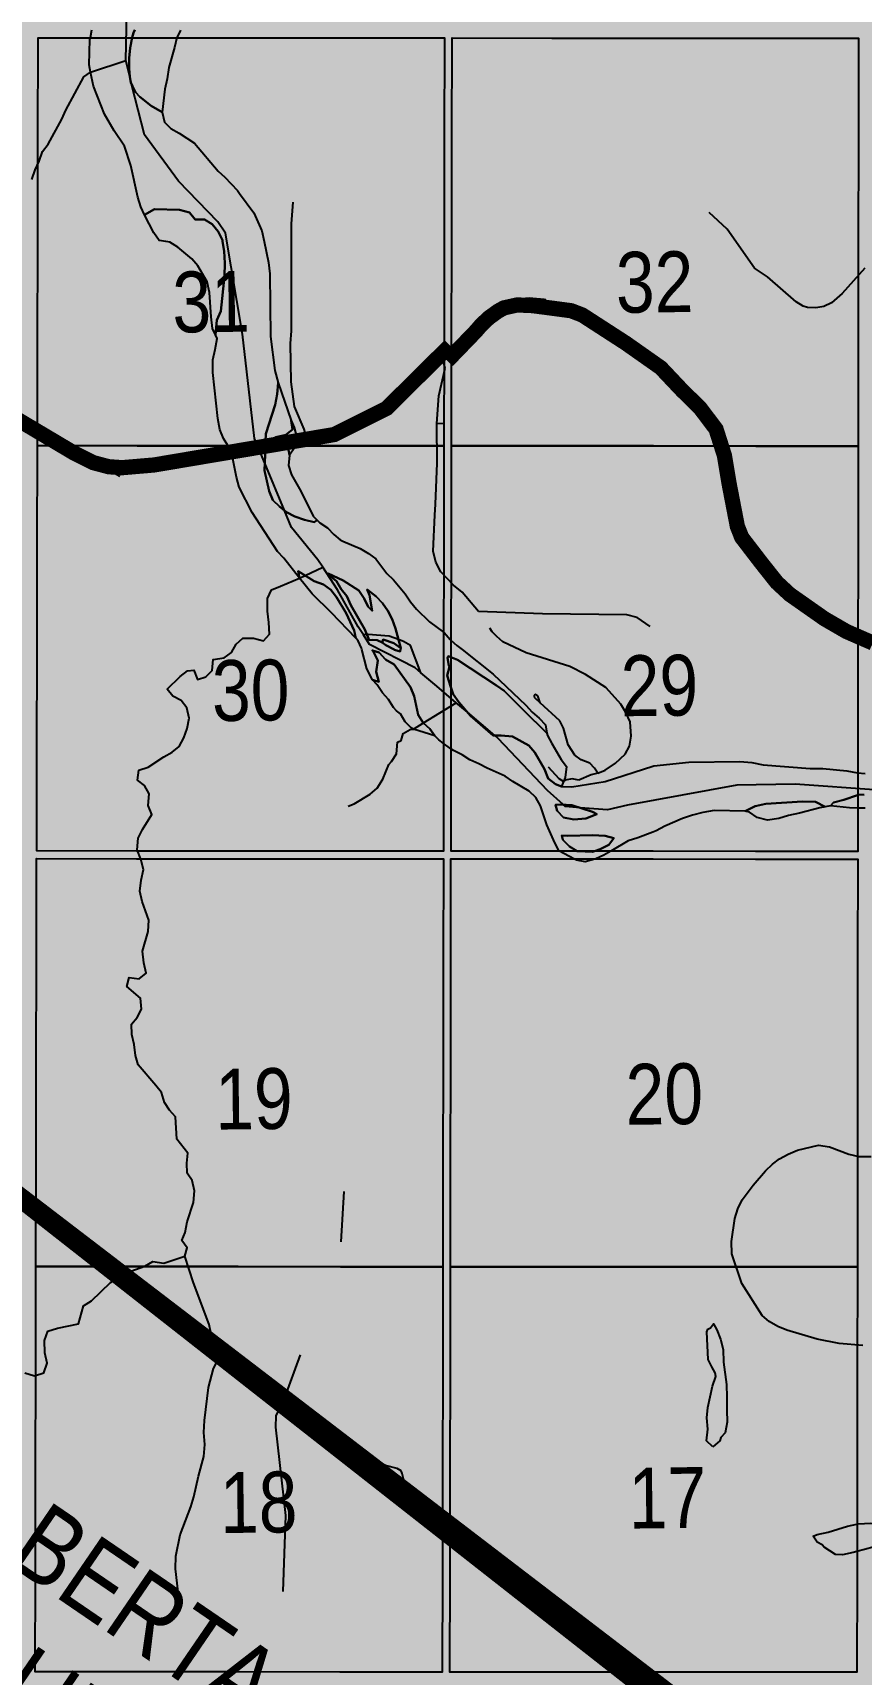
# Model space of a CAD drawing. Extents: x 405326 to 424052, y 6044755 to 6062236.
# Drawn here: x 416606.8 to 416715.4, y 6050906.1 to 6051121.4 of the extents above; entities that cross this region are included whole.
import ezdxf

# ---------------------------------------------------------------- set-up
doc = ezdxf.new("R2010")
doc.units = 0
doc.header["$LTSCALE"] = 5
doc.linetypes.add('DASHED2', pattern=[9.525, 6.35, -3.175])
for name, color, linetype in [('39', 28, 'Continuous'), ('P-PROPOSED', 10, 'Continuous'), ('Quarters', 8, 'Continuous'), ('RoadSeg', 57, 'DASHED2'), ('T-WATER', 160, 'Continuous')]:
    doc.layers.add(name, color=color, linetype=linetype)
doc.layers.add('ROUTE-MAP-BACKGROUND-H', color=7, linetype='Continuous', true_color=0xf0ebff)
doc.styles.add('120', font='ARIALN.TTF', dxfattribs={"height": 13})
doc.styles.get("Standard").update_dxf_attribs({"font": 'ARIALN.TTF'})
doc.linetypes.add('TRACKS', pattern='A,3.81,[130,ltypeshp1.shx,S=6.35,R=0,X=0,Y=0],3.81', length=7.62)

msp = doc.modelspace()

# ---------------------------------------------------------------- hatches: boundary and pattern name
at = {"layer": 'ROUTE-MAP-BACKGROUND-H'}
h = msp.add_hatch(color=256, dxfattribs=at)
h.dxf.hatch_style = 1
h.paths.add_polyline_path([(417500.313, 6050470.993), (417499.828, 6050583.719), (417489.556, 6051448.866), (416064.545, 6051448.577), (416073.609, 6050477.938), (416071.924, 6050150.968), (416104.424, 6050150.804), (416615.018, 6050150.686), (416614.752, 6050098.449), (417501.84, 6050099.469), (417600.187, 6050099.469), (417600.187, 6050157.259), (417501.84, 6050157.777)])

# ---------------------------------------------------------------- linework, layer by layer
at = {"flags": 128}
msp.add_lwpolyline([(417432.321, 6050275.117, 0, 4.992, 0), (416765.681, 6050844.163, 4.992, 0, 0), (416430.349, 6051104.067, 0, 0, 0)], format="xyseb", dxfattribs=at)
at = {"layer": 'P-PROPOSED', "color": 90, "const_width": 1.999, "flags": 128}
msp.add_lwpolyline([(416661.142, 6051078.384), (416661.636, 6051078.896), (416664.871, 6051082.248), (416665.604, 6051083.092), (416666.579, 6051084.016), (416667.786, 6051084.891), (416668.568, 6051085.327), (416670.307, 6051085.712), (416672.318, 6051085.626), (416677.379, 6051084.955), (416678.836, 6051084.399), (416681.185, 6051082.879), (416682.02, 6051082.338), (416684.557, 6051080.696), (416687.471, 6051078.645), (416689.14, 6051077.47), (416691.928, 6051074.517), (416694.269, 6051072.221), (416696.387, 6051069.421), (416697.227, 6051066.783), (416697.494, 6051065.948), (416698.095, 6051062.324), (416699.185, 6051056.672), (416699.533, 6051055.788), (416699.663, 6051055.458), (416699.755, 6051055.225), (416700.416, 6051054.363), (416700.665, 6051054.039), (416701.165, 6051053.387), (416701.734, 6051052.646), (416702.235, 6051051.992), (416704.351, 6051049.322), (416706.046, 6051047.745), (416710.596, 6051044.55), (416713.49, 6051042.873), (416715.108, 6051042.168), (416716.119, 6051041.727), (416716.946, 6051041.367)], dxfattribs=at)
at = {"layer": 'P-PROPOSED', "color": 90, "flags": 128}
msp.add_lwpolyline([(416661.499, 6051080.39, 1.996, 1.996, 0), (416653.186, 6051072.154, 1.996, 1.996, 0), (416646.339, 6051068.714, 1.996, 1.996, 0), (416622.667, 6051064.716, 1.996, 1.996, 0), (416618.483, 6051064.36, 1.996, 1.996, 0), (416616.717, 6051064.489, 1.996, 1.996, 0), (416614.742, 6051065.013, 1.996, 1.996, 0), (416612.119, 6051066.321, 1.996, 1.996, 0), (416596.55, 6051075.571, 1.996, 1.996, 0)], format="xyseb", dxfattribs=at)
at = {"layer": 'Quarters', "flags": 128}
for points in [[(416660.692, 6051067.224), (416647.277, 6051067.231), (416633.862, 6051067.238), (416620.447, 6051067.245), (416607.367, 6051067.252), (416607.389, 6051080.631), (416607.41, 6051094.009), (416607.432, 6051107.388), (416607.454, 6051120.766), (416620.53, 6051120.759), (416633.94, 6051120.752), (416647.35, 6051120.744), (416660.76, 6051120.737), (416660.743, 6051107.359), (416660.726, 6051093.98), (416660.709, 6051080.602)], [(416715.026, 6051067.192), (416701.609, 6051067.2), (416688.193, 6051067.208), (416674.777, 6051067.216), (416661.695, 6051067.223), (416661.712, 6051080.601), (416661.729, 6051093.98), (416661.746, 6051107.358), (416661.763, 6051120.737), (416674.84, 6051120.729), (416688.251, 6051120.721), (416701.663, 6051120.713), (416715.074, 6051120.706), (416715.062, 6051107.327), (416715.05, 6051093.949), (416715.038, 6051080.571)], [(416660.692, 6051067.224), (416660.675, 6051053.845), (416660.658, 6051040.467), (416660.64, 6051027.089), (416660.623, 6051014.045), (416647.204, 6051014.052), (416633.784, 6051014.06), (416620.364, 6051014.067), (416607.279, 6051014.073), (416607.3, 6051027.117), (416607.323, 6051040.495), (416607.345, 6051053.874), (416607.367, 6051067.252), (416620.447, 6051067.245), (416633.862, 6051067.238), (416647.277, 6051067.231)], [(416715.026, 6051067.192), (416715.013, 6051053.814), (416715.001, 6051040.436), (416714.988, 6051027.058), (416714.976, 6051014.015), (416701.555, 6051014.022), (416688.134, 6051014.03), (416674.713, 6051014.037), (416661.627, 6051014.045), (416661.644, 6051027.088), (416661.662, 6051040.466), (416661.679, 6051053.845), (416661.695, 6051067.223), (416674.777, 6051067.216), (416688.193, 6051067.208), (416701.609, 6051067.2)], [(416660.553, 6050959.53), (416647.128, 6050959.537), (416633.703, 6050959.544), (416620.278, 6050959.551), (416607.188, 6050959.558), (416607.21, 6050972.936), (416607.233, 6050986.314), (416607.255, 6050999.692), (416607.277, 6051013.07), (416620.363, 6051013.063), (416633.782, 6051013.056), (416647.202, 6051013.049), (416660.622, 6051013.042), (416660.605, 6050999.664), (416660.587, 6050986.286), (416660.57, 6050972.908)], [(416714.925, 6050959.5), (416701.499, 6050959.507), (416688.073, 6050959.514), (416674.647, 6050959.522), (416661.556, 6050959.529), (416661.573, 6050972.907), (416661.591, 6050986.285), (416661.608, 6050999.663), (416661.625, 6051013.041), (416674.712, 6051013.034), (416688.133, 6051013.027), (416701.554, 6051013.019), (416714.975, 6051013.011), (416714.963, 6050999.633), (416714.95, 6050986.255), (416714.938, 6050972.877)], [(416660.553, 6050959.53), (416660.535, 6050946.152), (416660.518, 6050932.773), (416660.501, 6050919.395), (416660.484, 6050906.352), (416647.055, 6050906.359), (416633.625, 6050906.366), (416620.196, 6050906.373), (416607.1, 6050906.379), (416607.122, 6050919.423), (416607.144, 6050932.801), (416607.166, 6050946.179), (416607.188, 6050959.558), (416620.278, 6050959.551), (416633.703, 6050959.544), (416647.128, 6050959.537)], [(416714.925, 6050959.5), (416714.913, 6050946.122), (416714.9, 6050932.744), (416714.888, 6050919.366), (416714.876, 6050906.322), (416701.445, 6050906.329), (416688.015, 6050906.337), (416674.584, 6050906.344), (416661.488, 6050906.351), (416661.504, 6050919.395), (416661.522, 6050932.773), (416661.539, 6050946.151), (416661.556, 6050959.529), (416674.647, 6050959.522), (416688.073, 6050959.514), (416701.499, 6050959.507)]]:
    msp.add_lwpolyline(points, close=True, dxfattribs=at)
at = {"layer": 'RoadSeg'}
for p, q in [((416660.815, 6051070.121), (416659.783, 6051070.166)), ((416637.955, 6051067.105), (416642.864, 6051067.808)), ((416632.219, 6051066.184), (416637.955, 6051067.105))]:
    msp.add_line(p, q, dxfattribs=at)
at = {"layer": 'RoadSeg', "flags": 128}
for points in [[(416642.864, 6051067.808), (416642.365, 6051069.395), (416641.103, 6051072.396), (416640.668, 6051075.614), (416640.561, 6051080.636), (416640.692, 6051082.302), (416640.692, 6051096.343), (416640.95, 6051099.842), (416641.405, 6051101.915), (416643.401, 6051108.179), (416644.008, 6051109.357)], [(416616.717, 6051064.489), (416614.742, 6051065.013), (416612.119, 6051066.321), (416602.116, 6051071.997), (416596.55, 6051075.571), (416594.303, 6051077.952), (416593.058, 6051080.188), (416592.296, 6051083.133), (416591.997, 6051086.221), (416591.755, 6051095.998), (416591.393, 6051098.952), (416590.373, 6051101.559), (416589.61, 6051103.006), (416589.029, 6051103.726), (416588.286, 6051104.242), (416587.415, 6051104.49), (416586.586, 6051104.372), (416584.982, 6051103.14), (416582.111, 6051100.484), (416580.962, 6051099.727), (416571.081, 6051095.025), (416567.647, 6051093.787), (416565.826, 6051093.382), (416564.563, 6051093.289), (416563.33, 6051093.396), (416562.728, 6051093.516), (416559.668, 6051095.048), (416558.192, 6051095.615), (416554.685, 6051096.239), (416552.788, 6051096.232), (416551.863, 6051095.946), (416550.32, 6051094.981)], [(416715.912, 6051090.528), (416712.922, 6051087.203), (416711.517, 6051085.975), (416710.529, 6051085.522), (416709.468, 6051085.333), (416708.403, 6051085.377), (416707.8, 6051085.563), (416706.923, 6051086.11), (416703.126, 6051089.39), (416701.438, 6051090.552), (416697.835, 6051095.665), (416695.493, 6051097.845)], [(416744.875, 6051036.745), (416739.526, 6051036.398), (416735.324, 6051036.807), (416730.877, 6051036.313), (416728.279, 6051036.424), (416726.275, 6051036.781), (416724.398, 6051037.439), (416720.427, 6051039.517), (416713.305, 6051042.726), (416710.102, 6051044.687), (416704.622, 6051048.929), (416702.234, 6051051.673), (416700.277, 6051054.526), (416699.544, 6051056.108), (416698.933, 6051058.224), (416697.63, 6051066.281), (416696.769, 6051069.224), (416694.907, 6051072.279), (416690.205, 6051077.435), (416686.756, 6051080.057), (416686.287, 6051080.213), (416679.229, 6051085.054), (416677.25, 6051085.81), (416673.843, 6051086.436), (416671.877, 6051086.594), (416669.884, 6051086.418), (416668.926, 6051086.098), (416668.005, 6051085.613), (416664.611, 6051082.48), (416660.606, 6051078.401)], [(416642.864, 6051067.808), (416646.339, 6051068.714), (416649.439, 6051070.011), (416651.347, 6051071.017), (416653.186, 6051072.154), (416656.134, 6051074.347), (416660.606, 6051078.401)], [(416659.783, 6051070.166), (416660.038, 6051073.798), (416660.86, 6051077.408), (416660.606, 6051078.401)], [(416665.234, 6051045.494), (416663.083, 6051048.043), (416661.953, 6051048.935), (416660.298, 6051050.703), (416659.618, 6051051.966), (416659.275, 6051053.419), (416659.508, 6051058.133), (416659.61, 6051059.582), (416659.828, 6051064.943), (416659.783, 6051070.166)], [(416616.717, 6051064.489), (416618.483, 6051064.36), (416622.667, 6051064.716), (416632.219, 6051066.184)], [(416618.175, 6051063.189), (416616.894, 6051063.96), (416616.717, 6051064.489)], [(416687.734, 6051043.545), (416686.046, 6051044.707), (416684.708, 6051045.044), (416673.625, 6051045.174), (416665.234, 6051045.494)], [(416680.891, 6051024.3), (416681.848, 6051024.687), (416683.193, 6051025.581), (416684.465, 6051026.773), (416685.042, 6051027.816), (416685.247, 6051029.118), (416685.143, 6051031.028), (416684.544, 6051032.223), (416683.909, 6051033.357), (416683.176, 6051034.164), (416681.949, 6051035.536), (416679.284, 6051037.242), (416677.199, 6051038.263), (416671.471, 6051040.07), (416668.413, 6051041.503), (416667.63, 6051042.197), (416667.009, 6051042.847), (416665.234, 6051045.494)], [(416680.891, 6051024.3), (416680.445, 6051024.956), (416679.833, 6051025.576), (416678.692, 6051026.017), (416677.88, 6051026.632), (416676.986, 6051028.01), (416676.373, 6051030.193), (416675.921, 6051031.148), (416673.341, 6051033.522)], [(416680.891, 6051024.3), (416679.998, 6051024.082), (416678.382, 6051023.382), (416677.514, 6051023.53), (416676.619, 6051023.377), (416676.39, 6051023.173), (416675.817, 6051023.527), (416674.42, 6051025.061)], [(416636.182, 6050869.428), (416636.805, 6050880.788), (416637.18, 6050883.491), (416637.181, 6050884.988), (416637.801, 6050891.789), (416638.725, 6050899.96), (416639.395, 6050910.688), (416639.947, 6050926.903), (416638.635, 6050938.488), (416638.704, 6050939.953), (416639.756, 6050942.105), (416641.987, 6050948.275), (416646.458, 6050958.585), (416646.864, 6050959.825), (416647.104, 6050961.061), (416647.592, 6050969.389)]]:
    msp.add_lwpolyline(points, dxfattribs=at)
msp.add_lwpolyline([(416673.341, 6051033.522), (416673.022, 6051034.447), (416672.719, 6051034.64), (416672.554, 6051034.537), (416672.527, 6051034.237)], close=True, dxfattribs=at)
at = {"layer": 'T-WATER'}
for p, q in [((416614.329, 6051116.259), (416618.967, 6051117.769)), ((416619.478, 6051115.736), (416618.967, 6051117.769)), ((416619.782, 6051114.524), (416619.478, 6051115.736)), ((416639.772, 6051058.757), (416637.186, 6051064.949)), ((416642.486, 6051050.22), (416644.794, 6051051.296)), ((416641.761, 6051049.882), (416642.486, 6051050.22)), ((416650.599, 6051042.455), (416650.127, 6051042.433)), ((416658.026, 6051030.867), (416662.323, 6051033.503)), ((416663.771, 6051032.27), (416662.323, 6051033.503)), ((416667.354, 6051029.22), (416663.771, 6051032.27)), ((416656.725, 6051030.069), (416658.026, 6051030.867))]:
    msp.add_line(p, q, dxfattribs=at)
at = {"layer": 'T-WATER', "flags": 128}
for points in [[(416618.967, 6051117.769), (416618.965, 6051117.776), (416619.108, 6051124.216), (416621.149, 6051126.918), (416630.228, 6051134.247), (416633.617, 6051139.357), (416633.878, 6051140.202), (416632.867, 6051141.72), (416626.007, 6051148.429), (416619.43, 6051154.399)], [(416715.821, 6051021.46), (416715.134, 6051021.463), (416714.948, 6051021.397), (416713.149, 6051020.766), (416711.813, 6051020.434), (416711.425, 6051019.991), (416710.724, 6051019.88), (416709.438, 6051020.539), (416707.743, 6051020.564), (416702.903, 6051020.279), (416701.518, 6051019.969), (416700.19, 6051019.308), (416696.128, 6051019.367), (416694.672, 6051019.118), (416693.3, 6051018.778), (416691.996, 6051018.354), (416689.653, 6051017.334), (416688.558, 6051016.698), (416688.107, 6051016.527), (416686.142, 6051015.781), (416684.859, 6051015.384), (416682.57, 6051014.057), (416681.652, 6051013.525), (416680.604, 6051013.054), (416680.477, 6051012.997), (416679.224, 6051012.649), (416678.072, 6051012.871), (416677.718, 6051013.056), (416675.844, 6051014.033), (416675.83, 6051014.06), (416675.265, 6051015.131), (416674.218, 6051017.499), (416673.344, 6051020.007), (416672.732, 6051021.092), (416671.878, 6051021.92), (416669.729, 6051023.178), (416668.724, 6051023.872), (416666.385, 6051024.927), (416665.285, 6051025.51), (416664.117, 6051026.011), (416663.082, 6051026.669), (416661.968, 6051027.236), (416661.609, 6051027.494), (416660.607, 6051028.217), (416660.014, 6051028.644), (416659.484, 6051029.175), (416658.855, 6051030.102), (416657.988, 6051030.901), (416657.312, 6051031.926), (416656.808, 6051034.38), (416656.314, 6051035.586), (416654.155, 6051038.555), (416653.031, 6051039.207), (416652.203, 6051040.105), (416651.349, 6051040.355), (416651.296, 6051040.37), (416651.33, 6051040.338), (416651.472, 6051040.2), (416652.013, 6051039.072), (416651.791, 6051037.588), (416652.172, 6051036.26), (416651.326, 6051036.513), (416650.596, 6051037.966), (416649.928, 6051040.496), (416649.884, 6051040.661), (416649.43, 6051041.655), (416649.158, 6051041.982), (416648.942, 6051042.981), (416647.884, 6051045.296), (416646.611, 6051047.375), (416645.872, 6051048.318), (416644.894, 6051049.03), (416643.672, 6051049.493), (416641.573, 6051050.78), (416641.761, 6051049.882), (416639.681, 6051052.477), (416638.868, 6051053.354), (416635.564, 6051058.471), (416633.82, 6051061.79), (416633.469, 6051063.127), (416632.928, 6051065.947), (416632.746, 6051066.38), (416632.435, 6051067.123), (416632.411, 6051067.162), (416632.351, 6051067.262), (416631.804, 6051068.171), (416631.297, 6051069.365), (416631.042, 6051070.814), (416630.371, 6051076.871), (416630.371, 6051078.506), (416630.709, 6051079.855), (416630.951, 6051081.299), (416630.724, 6051081.782), (416630.914, 6051083.727), (416631.446, 6051084.881), (416631.928, 6051089.508), (416631.957, 6051091.197), (416631.861, 6051092.777), (416631.669, 6051094.019), (416631.637, 6051094.221), (416631.067, 6051095.36), (416630.283, 6051096.29), (416629.274, 6051096.931), (416628.054, 6051096.934), (416627.31, 6051097.856), (416626.01, 6051098.205), (416622.732, 6051098.276), (416621.417, 6051097.538), (416620.963, 6051098.578), (416620.534, 6051099.861), (416619.624, 6051104.009), (416618.795, 6051106.547), (416617.426, 6051108.569), (416616.194, 6051110.724), (416614.717, 6051114.399), (416614.329, 6051116.259), (416614.18, 6051117.219), (416614.265, 6051120.521), (416614.322, 6051120.785), (416614.536, 6051121.789)], [(416626.146, 6051121.783), (416625.693, 6051120.854), (416625.676, 6051120.779), (416625.37, 6051119.472), (416624.605, 6051116.851), (416624.41, 6051115.36), (416624.069, 6051114.025), (416623.732, 6051111.003), (416623.732, 6051111.003), (416622.28, 6051111.834), (416620.82, 6051113.006), (416620.263, 6051113.615), (416620.063, 6051113.922), (416619.615, 6051114.882), (416619.482, 6051115.656), (416619.42, 6051116.741), (416619.43, 6051118.099), (416619.556, 6051119.461), (416619.799, 6051120.782), (416619.981, 6051121.41), (416620.146, 6051121.786)], [(416620.146, 6051121.786), (416619.981, 6051121.41), (416619.799, 6051120.782), (416619.556, 6051119.461), (416619.43, 6051118.099), (416619.42, 6051116.741), (416619.482, 6051115.656), (416619.615, 6051114.882), (416620.063, 6051113.922), (416620.263, 6051113.615), (416620.82, 6051113.006), (416622.28, 6051111.834), (416623.732, 6051111.003), (416624.034, 6051109.681), (416624.874, 6051108.861), (416625.972, 6051108.26), (416628.002, 6051106.95), (416631.08, 6051103.281), (416631.971, 6051102.486), (416633.602, 6051100.711), (416633.875, 6051100.34), (416635.755, 6051097.783), (416636.797, 6051095.448), (416637.109, 6051094.016), (416637.704, 6051091.288), (416637.881, 6051089.802), (416637.96, 6051081.572), (416638.509, 6051077.123), (416638.969, 6051075.478), (416638.834, 6051074.022), (416638.552, 6051072.623), (416637.352, 6051068.784), (416637.31, 6051067.804), (416637.286, 6051067.259), (416637.28, 6051067.112), (416637.145, 6051064.012), (416637.767, 6051061.265), (416638.273, 6051060.099), (416639.118, 6051059.261), (416640.056, 6051058.538), (416641.142, 6051057.965), (416642.388, 6051057.517), (416643.684, 6051057.214), (416644.061, 6051057.482), (416644.408, 6051057.126), (416645.433, 6051056.462), (416646.252, 6051055.589), (416647.084, 6051054.915), (416647.421, 6051054.729), (416649.716, 6051053.761), (416650.792, 6051053.115), (416651.76, 6051052.416), (416653.214, 6051050.484), (416654.105, 6051049.662), (416655.632, 6051047.799), (416656.307, 6051046.762), (416657.088, 6051045.813), (416658.788, 6051044.125), (416660.626, 6051042.803), (416660.738, 6051042.722), (416661.507, 6051041.818), (416661.628, 6051041.71), (416662.39, 6051041.032), (416663.076, 6051040.489), (416667.141, 6051037.272), (416671.463, 6051033.208), (416672.253, 6051032.303), (416673.186, 6051031.507), (416674, 6051030.627), (416674.213, 6051029.547), (416671.125, 6051032.538), (416668.61, 6051035.067), (416667.588, 6051035.79), (416662.486, 6051039.133), (416661.625, 6051039.482), (416661.301, 6051039.613), (416661.17, 6051039.45), (416661.325, 6051038.357), (416661.43, 6051038.223), (416661.111, 6051037.096), (416661.62, 6051035.566), (416661.931, 6051034.63), (416662.632, 6051033.611), (416664.17, 6051031.801), (416667.164, 6051029.22), (416668.217, 6051029.219), (416669.677, 6051029.081), (416671.84, 6051027.9), (416672.634, 6051026.993), (416673.877, 6051024.791), (416674.367, 6051023.579), (416675.331, 6051022.85), (416676.113, 6051022.535), (416677.474, 6051022.484), (416681.85, 6051023.177), (416688.115, 6051025.212), (416688.25, 6051025.255), (416692.832, 6051025.715), (416699.52, 6051025.815), (416701.108, 6051025.669), (416702.554, 6051025.378), (416708.746, 6051024.887), (416710.407, 6051024.881), (416713.538, 6051024.576), (416714.951, 6051024.307), (416715.954, 6051024.244)], [(416606.643, 6051102.159), (416607.07, 6051103.458), (416607.6, 6051104.594), (416608.062, 6051105.826), (416608.765, 6051106.818), (416610.58, 6051110.096), (416611.102, 6051111.257), (416613.481, 6051115.632), (416614.329, 6051116.259)], [(416637.186, 6051064.949), (416635.834, 6051068.185), (416634.283, 6051081.864), (416632.042, 6051095.108), (416631.03, 6051096.626), (416625.879, 6051101.973), (416621.412, 6051108.034), (416619.782, 6051114.524)], [(416644.794, 6051051.296), (416644.149, 6051052.271), (416640.7, 6051056.535), (416639.772, 6051058.757)], [(416650.127, 6051042.433), (416649.443, 6051043.499), (416646.751, 6051048.339), (416644.794, 6051051.296)], [(416626.71, 6050960.926), (416627.007, 6050962.022), (416626.324, 6050962.978), (416626.759, 6050964.039), (416627, 6050965.415), (416627.835, 6050967.955), (416627.972, 6050969.484), (416627.666, 6050970.825), (416627.018, 6050971.816), (416626.982, 6050973.105), (416627.088, 6050974.426), (416625.645, 6050976.253), (416625.475, 6050979.216), (416624.699, 6050980.049), (416624.031, 6050981.086), (416623.635, 6050982.374), (416622.931, 6050983.322), (416620.595, 6050986.026), (416620.26, 6050987.243), (416620.068, 6050988.697), (416619.77, 6050990.009), (416619.732, 6050991.359), (416620.465, 6050992.242), (416621.025, 6050993.334), (416620.881, 6050994.748), (416619.123, 6050996.291), (416619.415, 6050997.494), (416620.738, 6050997.289), (416621.631, 6050998.062), (416621.315, 6050999.421), (416621.159, 6051000.93), (416621.892, 6051003.523), (416622.003, 6051004.977), (416621.116, 6051007.458), (416620.792, 6051008.786), (416620.982, 6051010.247), (416621.275, 6051011.634), (416620.934, 6051012.997), (416620.464, 6051014.213), (416620.579, 6051015.767), (416621.156, 6051016.889), (416622.376, 6051018.868), (416621.916, 6051020.052), (416622.024, 6051021.585), (416621.434, 6051022.667), (416620.515, 6051023.366), (416620.669, 6051024.694), (416621.916, 6051025.071), (416623.965, 6051026.427), (416625.038, 6051027.036), (416625.981, 6051027.796), (416626.567, 6051028.902), (416627.014, 6051030.122), (416627.292, 6051031.509), (416626.988, 6051032.866), (416626.242, 6051033.795), (416625.142, 6051034.392), (416624.397, 6051035.308), (416626.094, 6051036.963), (416627.056, 6051037.697), (416627.906, 6051037.793), (416628.358, 6051036.589), (416629.447, 6051036.903), (416630.281, 6051037.749), (416630.448, 6051039.198), (416631.869, 6051039.419), (416632.821, 6051040.132), (416633.449, 6051041.199), (416634.315, 6051041.995), (416635.727, 6051041.993), (416637.018, 6051041.652), (416637.827, 6051042.499), (416637.748, 6051044.056), (416637.542, 6051045.545), (416637.544, 6051047.204), (416638.069, 6051048.336), (416639.267, 6051048.798), (416641.761, 6051049.882)], [(416657.667, 6051037.461), (416656.921, 6051038.094), (416650.943, 6051041.163), (416650.127, 6051042.433)], [(416654.76, 6051041.798), (416653.5, 6051042.272), (416650.756, 6051042.462), (416650.599, 6051042.455)], [(416657.667, 6051037.461), (416656.328, 6051041.024), (416655.383, 6051041.565), (416654.76, 6051041.798)], [(416662.323, 6051033.503), (416659.769, 6051035.678), (416657.667, 6051037.461)], [(416648.154, 6051019.94), (416648.922, 6051020.254), (416651.038, 6051021.519), (416651.954, 6051022.327), (416652.677, 6051023.504), (416653.489, 6051025.429), (416653.831, 6051025.799), (416654.479, 6051026.836), (416654.619, 6051028.329), (416655.096, 6051028.556), (416655.361, 6051029.496), (416656.287, 6051030.003), (416656.725, 6051030.069)], [(416676.358, 6051020.154), (416674.283, 6051022.005), (416667.826, 6051028.818), (416667.354, 6051029.22)], [(416723.995, 6051020.355), (416717.749, 6051022.053), (416706.785, 6051022.858), (416699.118, 6051022.694), (416684.791, 6051020.071), (416682.168, 6051019.456), (416678.578, 6051019.743)], [(416715.95, 6051019.678), (416714.946, 6051019.713), (416713.906, 6051019.749), (416711.425, 6051019.991), (416711.813, 6051020.434), (416713.149, 6051020.766), (416714.948, 6051021.397), (416715.134, 6051021.463), (416715.821, 6051021.46)], [(416678.578, 6051019.743), (416676.645, 6051019.898), (416676.358, 6051020.154)], [(416715.664, 6050949.186), (416712.53, 6050949.449), (416709.652, 6050950.038), (416705.676, 6050951.205), (416704.483, 6050951.692), (416703.351, 6050952.322), (416702.422, 6050953.13), (416699.761, 6050957.312), (416698.469, 6050961.229), (416698.433, 6050962.831), (416698.862, 6050965.841), (416699.246, 6050967.139), (416699.823, 6050968.306), (416701.271, 6050970.25), (416702.867, 6050972.104), (416703.779, 6050972.968), (416704.733, 6050973.691), (416705.838, 6050974.297), (416707.074, 6050974.805), (416709.846, 6050975.459), (416711.274, 6050975.266), (416713.791, 6050974.317), (416715.12, 6050973.981), (416716.72, 6050973.985)], [(416605.733, 6050945.603), (416607.007, 6050945.197), (416608.226, 6050945.617), (416608.642, 6050946.86), (416608.338, 6050948.239), (416608.299, 6050949.841), (416608.725, 6050951.091), (416610.031, 6050951.448), (416612.758, 6050952.025), (416613.43, 6050954.413), (416614.458, 6050955.039), (416616.984, 6050957.456), (416619.008, 6050958.748), (416621.451, 6050959.617), (416622.525, 6050960.211), (416623.977, 6050959.988), (416626.71, 6050960.926)], [(416631.187, 6050947.539), (416630.83, 6050948.183), (416630.169, 6050950.67), (416629.92, 6050951.94), (416627.867, 6050957.401), (416626.71, 6050960.926)], [(416626.153, 6050915.778), (416625.838, 6050916.879), (416625.509, 6050919.894), (416625.535, 6050921.541), (416626.087, 6050924.361), (416627.498, 6050928.015), (416627.892, 6050929.328), (416628.495, 6050932.056), (416629.185, 6050934.647), (416629.318, 6050936.189), (416629.225, 6050937.781), (416629.276, 6050939.357), (416629.807, 6050943.689), (416630.463, 6050946.187), (416631.187, 6050947.539)], [(416657.332, 6050929.552), (416656.461, 6050930.583), (416655.466, 6050931.373), (416655.236, 6050932.391), (416655.07, 6050932.738), (416654.582, 6050933.052), (416653.02, 6050933.472), (416652.525, 6050933.715), (416651.859, 6050933.864), (416648.829, 6050934.565), (416646.42, 6050935.545), (416645.318, 6050936.12), (416643.345, 6050937.505), (416638.744, 6050941.303), (416637.861, 6050942.13), (416634.928, 6050944.262), (416633.814, 6050944.769), (416632.851, 6050945.46), (416631.393, 6050947.165), (416631.187, 6050947.539)]]:
    msp.add_lwpolyline(points, dxfattribs=at)
for points in [[(416630.724, 6051081.782), (416630.329, 6051082.625), (416630.163, 6051084.16), (416629.968, 6051087.344), (416629.66, 6051088.734), (416628.422, 6051090.862), (416627.614, 6051091.76), (416625.783, 6051093.309), (416624.729, 6051093.938), (416624.239, 6051094.023), (416623.327, 6051094.182), (416622.665, 6051095.189), (416621.417, 6051097.538), (416622.732, 6051098.276), (416626.01, 6051098.205), (416627.31, 6051097.856), (416628.054, 6051096.934), (416629.274, 6051096.931), (416630.283, 6051096.29), (416631.067, 6051095.36), (416631.637, 6051094.221), (416631.669, 6051094.019), (416631.861, 6051092.777), (416631.957, 6051091.197), (416631.928, 6051089.508), (416631.446, 6051084.881), (416630.914, 6051083.727), (416630.724, 6051081.782)], [(416640.675, 6051070.533), (416640.839, 6051069.352), (416639.954, 6051068.656), (416638.594, 6051068.35), (416638.169, 6051068.019), (416637.653, 6051067.616), (416638.291, 6051067.259), (416638.449, 6051067.17), (416638.717, 6051067.021), (416640.27, 6051066.967), (416640.458, 6051065.997), (416640.304, 6051064.661), (416640.717, 6051063.406), (416641.937, 6051061.27), (416643.566, 6051057.991), (416644.061, 6051057.482), (416643.684, 6051057.214), (416642.388, 6051057.517), (416641.142, 6051057.965), (416640.056, 6051058.538), (416639.118, 6051059.261), (416638.273, 6051060.099), (416637.767, 6051061.265), (416637.145, 6051064.012), (416637.28, 6051067.112), (416637.286, 6051067.259), (416637.31, 6051067.804), (416637.352, 6051068.784), (416638.552, 6051072.623), (416638.834, 6051074.022), (416638.969, 6051075.478), (416640.675, 6051070.533)], [(416640.675, 6051070.533), (416641.062, 6051069.637), (416641.421, 6051068.333), (416641.164, 6051067.257), (416641.098, 6051066.98), (416640.458, 6051065.997), (416640.27, 6051066.967), (416638.717, 6051067.021), (416638.449, 6051067.17), (416638.291, 6051067.259), (416637.653, 6051067.616), (416638.169, 6051068.019), (416638.594, 6051068.35), (416639.954, 6051068.656), (416640.839, 6051069.352), (416640.675, 6051070.533)], [(416649.158, 6051041.982), (416645.933, 6051045.33), (416643.421, 6051047.811), (416641.761, 6051049.882), (416641.573, 6051050.78), (416643.672, 6051049.493), (416644.894, 6051049.03), (416645.872, 6051048.318), (416646.611, 6051047.375), (416647.884, 6051045.296), (416648.942, 6051042.981), (416649.158, 6051041.982)], [(416652.593, 6051041.421), (416651.95, 6051041.711), (416651.309, 6051041.795), (416650.895, 6051041.738), (416650.318, 6051043.135), (416648.483, 6051046.346), (416647.969, 6051047.507), (416647.23, 6051048.43), (416646.616, 6051049.488), (416645.67, 6051050.219), (416645.506, 6051050.482), (416647.5, 6051049.553), (416649.542, 6051048.257), (416650.22, 6051047.216), (416650.775, 6051046.09), (416651.289, 6051045.592), (416650.954, 6051047.624), (416650.651, 6051048.392), (416651.792, 6051047.483), (416652.62, 6051046.601), (416653.333, 6051045.602), (416653.908, 6051044.507), (416654.359, 6051043.263), (416655.06, 6051040.704), (416654.138, 6051041.356), (416652.708, 6051041.837), (416652.593, 6051041.421)], [(416654.944, 6051040.265), (416655.004, 6051040.493), (416655.06, 6051040.704), (416654.359, 6051043.263), (416653.908, 6051044.507), (416653.333, 6051045.602), (416652.62, 6051046.601), (416651.792, 6051047.483), (416650.651, 6051048.392), (416650.954, 6051047.624), (416651.289, 6051045.592), (416650.775, 6051046.09), (416650.22, 6051047.216), (416649.542, 6051048.257), (416647.5, 6051049.553), (416645.506, 6051050.482), (416645.67, 6051050.219), (416646.616, 6051049.488), (416647.23, 6051048.43), (416647.969, 6051047.507), (416648.483, 6051046.346), (416650.318, 6051043.135), (416650.895, 6051041.738), (416651.309, 6051041.795), (416651.95, 6051041.711), (416652.593, 6051041.421), (416653.092, 6051041.071), (416654.175, 6051040.494), (416654.212, 6051040.474), (416654.944, 6051040.265)], [(416659.484, 6051029.175), (416656.725, 6051030.069), (416656.389, 6051030.241), (416655.633, 6051031.019), (416654.991, 6051032.071), (416654.477, 6051032.476), (416654.104, 6051032.912), (416653.427, 6051033.943), (416652.654, 6051034.839), (416651.931, 6051035.875), (416651.326, 6051036.513), (416652.172, 6051036.26), (416651.791, 6051037.588), (416652.013, 6051039.072), (416651.472, 6051040.2), (416651.33, 6051040.338), (416651.296, 6051040.37), (416651.349, 6051040.355), (416652.203, 6051040.105), (416653.031, 6051039.207), (416654.155, 6051038.555), (416656.314, 6051035.586), (416656.808, 6051034.38), (416657.312, 6051031.926), (416657.988, 6051030.901), (416658.855, 6051030.102), (416659.484, 6051029.175)], [(416652.593, 6051041.421), (416652.708, 6051041.837), (416654.138, 6051041.356), (416655.06, 6051040.704), (416655.004, 6051040.493), (416654.944, 6051040.265), (416654.212, 6051040.474), (416654.175, 6051040.494), (416653.092, 6051041.071), (416652.593, 6051041.421)], [(416676.113, 6051022.535), (416675.331, 6051022.85), (416674.367, 6051023.579), (416673.877, 6051024.791), (416672.634, 6051026.993), (416671.84, 6051027.9), (416669.677, 6051029.081), (416668.217, 6051029.219), (416667.164, 6051029.22), (416664.17, 6051031.801), (416662.632, 6051033.611), (416661.931, 6051034.63), (416661.62, 6051035.566), (416661.111, 6051037.096), (416661.43, 6051038.223), (416661.325, 6051038.357), (416661.17, 6051039.45), (416661.301, 6051039.613), (416661.625, 6051039.482), (416662.486, 6051039.133), (416667.588, 6051035.79), (416668.61, 6051035.067), (416671.125, 6051032.538), (416674.213, 6051029.547), (416674.301, 6051029.216), (416674.838, 6051028.176), (416676.098, 6051026.07), (416676.782, 6051025.144), (416676.595, 6051023.706), (416676.113, 6051022.535)], [(416710.724, 6051019.88), (416709.994, 6051019.745), (416707.318, 6051019.033), (416705.909, 6051018.735), (416704.624, 6051018.334), (416703.154, 6051018.136), (416701.764, 6051018.451), (416700.794, 6051019.146), (416700.19, 6051019.308), (416701.518, 6051019.969), (416702.903, 6051020.279), (416707.743, 6051020.564), (416709.438, 6051020.539), (416710.724, 6051019.88)], [(416677.749, 6051018.194), (416676.367, 6051018.484), (416675.551, 6051019.344), (416675.348, 6051020.128), (416676.009, 6051020.171), (416677.491, 6051020.1), (416680.177, 6051019.218), (416680.743, 6051018.898), (416679.332, 6051018.331), (416677.749, 6051018.194)], [(416675.551, 6051019.344), (416676.367, 6051018.484), (416677.749, 6051018.194), (416679.332, 6051018.331), (416680.743, 6051018.898), (416680.177, 6051019.218), (416677.491, 6051020.1), (416676.009, 6051020.171), (416675.348, 6051020.128), (416675.551, 6051019.344)], [(416680.172, 6051013.955), (416678.207, 6051014.037), (416678.169, 6051014.059), (416677.15, 6051014.646), (416676.309, 6051015.517), (416676.159, 6051016.126), (416676.907, 6051016.061), (416680.18, 6051016.14), (416681.867, 6051016.05), (416682.983, 6051015.773), (416682.337, 6051014.878), (416681.194, 6051014.311), (416680.468, 6051014.058), (416680.172, 6051013.955)], [(416678.169, 6051014.059), (416678.207, 6051014.037), (416680.172, 6051013.955), (416680.468, 6051014.058), (416681.194, 6051014.311), (416682.337, 6051014.878), (416682.983, 6051015.773), (416681.867, 6051016.05), (416680.18, 6051016.14), (416676.907, 6051016.061), (416676.159, 6051016.126), (416676.309, 6051015.517), (416677.15, 6051014.646), (416678.169, 6051014.059)], [(416695.978, 6050935.881), (416695.142, 6050936.699), (416695.298, 6050938.211), (416695.189, 6050939.725), (416695.299, 6050941.074), (416695.94, 6050943.866), (416696.37, 6050945.131), (416696.287, 6050945.62), (416695.827, 6050946.376), (416695.37, 6050947.378), (416695.18, 6050951), (416695.307, 6050951.341), (416695.658, 6050951.533), (416696.051, 6050952.025), (416696.486, 6050951.248), (416696.986, 6050950.03), (416697.308, 6050948.665), (416697.354, 6050947.025), (416697.752, 6050944.066), (416697.827, 6050942.438), (416697.788, 6050940.748), (416697.863, 6050939.156), (416697.592, 6050937.756), (416697.035, 6050937.135), (416696.886, 6050936.673), (416695.978, 6050935.881)], [(416713, 6050921.715), (416712.081, 6050921.785), (416710.59, 6050922.739), (416710.332, 6050923.061), (416709.646, 6050923.383), (416709.134, 6050924.179), (416709.676, 6050924.419), (416711.085, 6050924.694), (416713.639, 6050925.512), (416714.859, 6050925.754), (416715.044, 6050925.79), (416715.863, 6050925.834), (416716.677, 6050925.878), (416718.327, 6050925.856), (416722.8, 6050926.442), (416725.754, 6050927.203), (416725.159, 6050926.558), (416720.825, 6050924.023), (416719.672, 6050923.496), (416715.86, 6050922.435), (416714.856, 6050922.155), (416714.373, 6050922.021), (416713, 6050921.715)]]:
    msp.add_lwpolyline(points, close=True, dxfattribs=at)

# ---------------------------------------------------------------- texts
at = {"layer": '39', "linetype": 'TRACKS', "insert": (416589.007, 6050942.51), "char_height": 9.99551, "attachment_point": 1, "rotation": 325.62834, "bg_fill": 1, "box_fill_scale": 1.15, "bg_fill_color": 256, "bg_fill_true_color": 15789055, "bg_fill_transparency": 0}
msp.add_mtext_dynamic_manual_height_columns('\\pi9.90912;ALBERTA \\P\\pi0.48975;RESOURCES \\P\\pi10.72731;RAILWAY', width=72.01854, gutter_width=1, heights=[0], dxfattribs=at)
at = {"layer": 'RoadSeg', "style": '120'}
for s, height, rotation, p in [('32', 7.9742, 0.67212, (416683.3, 6051084.675)), ('31', 7.9742, 0.67212, (416625.128, 6051082.092)), ('29', 7.9742, 0.67212, (416683.932, 6051031.742)), ('30', 7.9742, 0.67212, (416630.315, 6051031.113)), ('67-4-6', 39.871, 1.17937, (416696.046, 6050946.374)), ('20', 7.9742, 0.67212, (416684.573, 6050978.147)), ('19', 7.9742, 0.67212, (416630.742, 6050977.515)), ('18', 7.9742, 0.67212, (416631.363, 6050924.582)), ('17', 7.9742, 0.67212, (416684.965, 6050925.169))]:
    msp.add_text(s, height=height, rotation=rotation, dxfattribs=at).set_placement(p)

doc.saveas('drawing.dxf')
